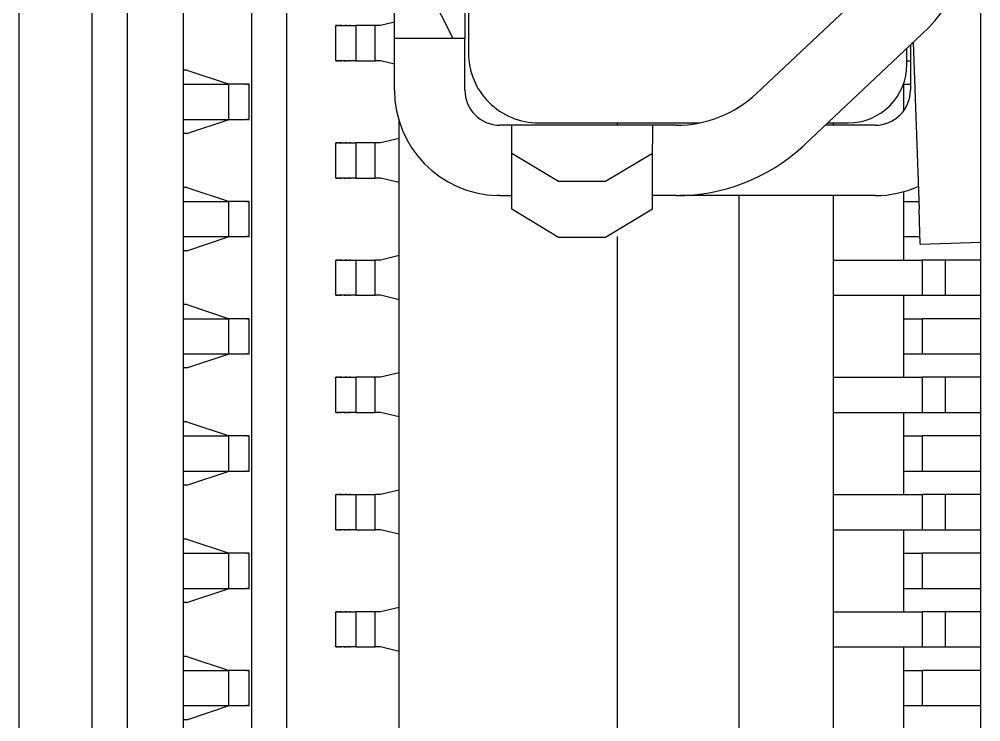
# Model space of a CAD drawing. Header units: millimetres. Extents: x -156 to 264, y -126 to 171.
# Drawn here: x -100.65 to -96.55, y 25.966 to 28.962 of the extents above; entities that cross this region are included whole.
import ezdxf

# ---------------------------------------------------------------- set-up
doc = ezdxf.new("R2010")
doc.units = ezdxf.units.MM
doc.header["$MEASUREMENT"] = 0
doc.layers.add('DIMENSION', color=7, linetype='Continuous', true_color=0xffffff)

msp = doc.modelspace()

# ---------------------------------------------------------------- linework, layer by layer
at = {"layer": 'DIMENSION'}
for points in [[(-98.75, 35.04), (-98.75, 28.88)], [(-100.65, 20.285), (-100.65, 33.435)], [(-99.66, 32.935), (-99.66, 21.265)], [(-99.51, 32.935), (-99.51, 20.785)], [(-100.34, 32.55), (-100.34, 21.265)], [(-100.19, 32.55), (-100.19, 21.265)], [(-99.95, 21.265), (-99.95, 32.55)], [(-98.735, 30.1456), (-98.735, 28.82)], [(-96.55, 5.11), (-96.55, 29.4702)], [(-97.007, 29.1162), (-97.5055, 28.6462)], [(-99.05, 28.88), (-99.05, 29.08)], [(-98.8, 28.88), (-98.9, 29.08)], [(-99.05, 28.9492), (-99.1096, 28.935)], [(-99.3, 28.785), (-99.3, 28.935)], [(-99.2995, 28.935), (-99.2999, 28.935)], [(-99.2995, 28.935), (-99.2994, 28.935)], [(-99.2991, 28.935), (-99.2994, 28.935)], [(-99.2991, 28.935), (-99.299, 28.935)], [(-99.2985, 28.935), (-99.299, 28.935)], [(-99.2985, 28.935), (-99.2967, 28.935)], [(-99.2956, 28.935), (-99.2967, 28.935)], [(-99.2956, 28.935), (-99.2929, 28.935)], [(-99.292, 28.935), (-99.2929, 28.935)], [(-99.292, 28.935), (-99.2914, 28.935)], [(-99.2905, 28.935), (-99.2914, 28.935)], [(-99.2905, 28.935), (-99.2896, 28.935)], [(-99.2889, 28.935), (-99.2896, 28.935)], [(-99.2889, 28.935), (-99.2877, 28.935)], [(-99.2871, 28.935), (-99.2877, 28.935)], [(-99.2871, 28.935), (-99.2857, 28.935)], [(-99.285, 28.935), (-99.2857, 28.935)], [(-99.285, 28.935), (-99.2831, 28.935)], [(-99.2826, 28.935), (-99.2831, 28.935)], [(-99.2826, 28.935), (-99.2809, 28.935)], [(-99.28, 28.935), (-99.2809, 28.935)], [(-99.28, 28.935), (-99.2786, 28.935)], [(-99.2772, 28.935), (-99.2786, 28.935)], [(-99.2772, 28.935), (-99.2761, 28.935)], [(-99.2743, 28.935), (-99.2761, 28.935)], [(-99.2743, 28.935), (-99.268, 28.935)], [(-99.2674, 28.935), (-99.268, 28.935)], [(-99.2674, 28.935), (-99.2646, 28.935)], [(-99.2643, 28.935), (-99.2646, 28.935)], [(-99.2643, 28.935), (-99.261, 28.935)], [(-99.2594, 28.935), (-99.261, 28.935)], [(-99.2594, 28.935), (-99.2577, 28.935)], [(-99.2562, 28.935), (-99.2577, 28.935)], [(-99.2562, 28.935), (-99.2542, 28.935)], [(-99.253, 28.935), (-99.2542, 28.935)], [(-99.253, 28.935), (-99.2507, 28.935)], [(-99.2497, 28.935), (-99.2507, 28.935)], [(-99.2497, 28.935), (-99.2463, 28.935)], [(-99.2456, 28.935), (-99.2463, 28.935)], [(-99.2456, 28.935), (-99.2428, 28.935)], [(-99.2415, 28.935), (-99.2428, 28.935)], [(-99.2415, 28.935), (-99.2393, 28.935)], [(-99.2373, 28.935), (-99.2393, 28.935)], [(-99.2373, 28.935), (-99.215, 28.935)], [(-99.1323, 28.935), (-99.215, 28.935)], [(-99.215, 28.935), (-99.215, 28.785)], [(-99.1096, 28.935), (-99.1323, 28.935)], [(-99.1323, 28.785), (-99.1323, 28.935)], [(-98.8, 28.88), (-99.05, 28.88)], [(-99.05, 28.73), (-99.05, 28.8799)], [(-98.75, 28.88), (-98.8, 28.88)], [(-98.75, 28.73), (-98.75, 28.8799)], [(-97.2998, 28.4279), (-96.8012, 28.8979)], [(-96.865, 28.77), (-96.865, 28.8378)], [(-96.85, 28.8519), (-96.85, 28.66)], [(-96.838, 28.8632), (-96.8132, 28.1528)], [(-99.2998, 28.785), (-99.3, 28.785)], [(-99.2999, 28.785), (-99.2991, 28.785)], [(-99.299, 28.785), (-99.2991, 28.785)], [(-99.299, 28.785), (-99.2985, 28.785)], [(-99.2968, 28.785), (-99.2985, 28.785)], [(-99.2968, 28.785), (-99.2947, 28.785)], [(-99.2929, 28.785), (-99.2947, 28.785)], [(-99.2929, 28.785), (-99.292, 28.785)], [(-99.2912, 28.785), (-99.292, 28.785)], [(-99.2912, 28.785), (-99.2905, 28.785)], [(-99.2893, 28.785), (-99.2905, 28.785)], [(-99.2893, 28.785), (-99.2889, 28.785)], [(-99.2872, 28.785), (-99.2889, 28.785)], [(-99.2872, 28.785), (-99.2871, 28.785)], [(-99.2851, 28.785), (-99.2871, 28.785)], [(-99.2851, 28.785), (-99.285, 28.785)], [(-99.2831, 28.785), (-99.285, 28.785)], [(-99.2831, 28.785), (-99.2826, 28.785)], [(-99.2809, 28.785), (-99.2826, 28.785)], [(-99.2809, 28.785), (-99.28, 28.785)], [(-99.2786, 28.785), (-99.28, 28.785)], [(-99.2786, 28.785), (-99.2772, 28.785)], [(-99.2646, 28.785), (-99.2772, 28.785)], [(-99.2646, 28.785), (-99.2624, 28.785)], [(-99.261, 28.785), (-99.2624, 28.785)], [(-99.261, 28.785), (-99.2594, 28.785)], [(-99.2574, 28.785), (-99.2594, 28.785)], [(-99.2574, 28.785), (-99.2562, 28.785)], [(-99.2536, 28.785), (-99.2562, 28.785)], [(-99.2536, 28.785), (-99.253, 28.785)], [(-99.2512, 28.785), (-99.253, 28.785)], [(-99.2512, 28.785), (-99.2475, 28.785)], [(-99.2463, 28.785), (-99.2475, 28.785)], [(-99.2463, 28.785), (-99.2456, 28.785)], [(-99.2428, 28.785), (-99.2456, 28.785)], [(-99.2428, 28.785), (-99.2415, 28.785)], [(-99.2393, 28.785), (-99.2415, 28.785)], [(-99.2393, 28.785), (-99.2373, 28.785)], [(-99.215, 28.785), (-99.2373, 28.785)], [(-99.215, 28.785), (-99.1323, 28.785)], [(-99.1096, 28.785), (-99.1323, 28.785)], [(-99.05, 28.7708), (-99.1096, 28.785)], [(-96.865, 28.785), (-96.85, 28.785)], [(-99.9355, 28.745), (-99.95, 28.745)], [(-99.9355, 28.745), (-99.7553, 28.685)], [(-99.05, 28.66), (-99.05, 28.73)], [(-98.75, 28.66), (-98.75, 28.73)], [(-99.95, 28.685), (-99.758, 28.685)], [(-99.758, 28.685), (-99.758, 28.535)], [(-99.6805, 28.685), (-99.758, 28.685)], [(-99.6805, 28.685), (-99.6802, 28.685)], [(-99.678, 28.685), (-99.6802, 28.685)], [(-99.678, 28.685), (-99.6778, 28.685)], [(-99.6773, 28.685), (-99.6778, 28.685)], [(-99.6773, 28.685), (-99.674, 28.685)], [(-99.6703, 28.685), (-99.674, 28.685)], [(-99.6703, 28.685), (-99.67, 28.685)], [(-99.67, 28.535), (-99.67, 28.685)], [(-96.88, 28.685), (-96.88, 28.57)], [(-96.88, 28.685), (-96.85, 28.685)], [(-99.95, 28.535), (-99.758, 28.535)], [(-99.9355, 28.475), (-99.7553, 28.535)], [(-99.758, 28.535), (-99.6805, 28.535)], [(-99.6773, 28.535), (-99.6805, 28.535)], [(-99.6773, 28.535), (-99.6742, 28.535)], [(-99.674, 28.535), (-99.6742, 28.535)], [(-99.674, 28.535), (-99.6701, 28.535)], [(-99.03, 25.41), (-99.03, 28.5274)], [(-98.55, 28.51), (-98.6, 28.51)], [(-97.95, 28.51), (-98.55, 28.51)], [(-98.55, 28.4294), (-98.55, 28.51)], [(-98.435, 28.52), (-97.7491, 28.52)], [(-98.1, 28.52), (-98.1, 28.51)], [(-97.95, 28.51), (-97.95, 28.4294)], [(-97.8485, 28.51), (-97.95, 28.51)], [(-97, 28.51), (-97.2127, 28.51)], [(-97.2021, 28.52), (-97.115, 28.52)], [(-97.18, 28.52), (-97.18, 28.51)], [(-99.9355, 28.475), (-99.95, 28.475)], [(-99.3, 28.285), (-99.3, 28.435)], [(-99.2995, 28.435), (-99.2999, 28.435)], [(-99.2995, 28.435), (-99.2994, 28.435)], [(-99.2991, 28.435), (-99.2994, 28.435)], [(-99.2991, 28.435), (-99.299, 28.435)], [(-99.2985, 28.435), (-99.299, 28.435)], [(-99.2985, 28.435), (-99.2967, 28.435)], [(-99.2956, 28.435), (-99.2967, 28.435)], [(-99.2956, 28.435), (-99.2929, 28.435)], [(-99.292, 28.435), (-99.2929, 28.435)], [(-99.292, 28.435), (-99.2914, 28.435)], [(-99.2905, 28.435), (-99.2914, 28.435)], [(-99.2905, 28.435), (-99.2896, 28.435)], [(-99.2889, 28.435), (-99.2896, 28.435)], [(-99.2889, 28.435), (-99.2877, 28.435)], [(-99.2871, 28.435), (-99.2877, 28.435)], [(-99.2871, 28.435), (-99.2857, 28.435)], [(-99.285, 28.435), (-99.2857, 28.435)], [(-99.285, 28.435), (-99.2831, 28.435)], [(-99.2826, 28.435), (-99.2831, 28.435)], [(-99.2826, 28.435), (-99.2809, 28.435)], [(-99.28, 28.435), (-99.2809, 28.435)], [(-99.28, 28.435), (-99.2786, 28.435)], [(-99.2772, 28.435), (-99.2786, 28.435)], [(-99.2772, 28.435), (-99.2761, 28.435)], [(-99.2743, 28.435), (-99.2761, 28.435)], [(-99.2743, 28.435), (-99.268, 28.435)], [(-99.2674, 28.435), (-99.268, 28.435)], [(-99.2674, 28.435), (-99.2646, 28.435)], [(-99.2643, 28.435), (-99.2646, 28.435)], [(-99.2643, 28.435), (-99.261, 28.435)], [(-99.2594, 28.435), (-99.261, 28.435)], [(-99.2594, 28.435), (-99.2577, 28.435)], [(-99.2562, 28.435), (-99.2577, 28.435)], [(-99.2562, 28.435), (-99.2542, 28.435)], [(-99.253, 28.435), (-99.2542, 28.435)], [(-99.253, 28.435), (-99.2507, 28.435)], [(-99.2497, 28.435), (-99.2507, 28.435)], [(-99.2497, 28.435), (-99.2463, 28.435)], [(-99.2456, 28.435), (-99.2463, 28.435)], [(-99.2456, 28.435), (-99.2428, 28.435)], [(-99.2415, 28.435), (-99.2428, 28.435)], [(-99.2415, 28.435), (-99.2393, 28.435)], [(-99.2373, 28.435), (-99.2393, 28.435)], [(-99.2373, 28.435), (-99.215, 28.435)], [(-99.1323, 28.435), (-99.215, 28.435)], [(-99.215, 28.435), (-99.215, 28.285)], [(-99.1096, 28.435), (-99.1323, 28.435)], [(-99.1323, 28.285), (-99.1323, 28.435)], [(-99.03, 28.4539), (-99.1096, 28.435)], [(-98.55, 28.3915), (-98.55, 28.4294)], [(-97.95, 28.3915), (-97.95, 28.4294)], [(-97.2998, 28.4279), (-97.3088, 28.4195)], [(-98.55, 28.1519), (-98.55, 28.3915)], [(-98.55, 28.3915), (-98.35, 28.2711)], [(-98.15, 28.2711), (-97.95, 28.3915)], [(-97.95, 28.1519), (-97.95, 28.3915)], [(-99.2998, 28.285), (-99.3, 28.285)], [(-99.2999, 28.285), (-99.2991, 28.285)], [(-99.299, 28.285), (-99.2991, 28.285)], [(-99.299, 28.285), (-99.2985, 28.285)], [(-99.2968, 28.285), (-99.2985, 28.285)], [(-99.2968, 28.285), (-99.2947, 28.285)], [(-99.2929, 28.285), (-99.2947, 28.285)], [(-99.2929, 28.285), (-99.292, 28.285)], [(-99.2912, 28.285), (-99.292, 28.285)], [(-99.2912, 28.285), (-99.2905, 28.285)], [(-99.2893, 28.285), (-99.2905, 28.285)], [(-99.2893, 28.285), (-99.2889, 28.285)], [(-99.2872, 28.285), (-99.2889, 28.285)], [(-99.2872, 28.285), (-99.2871, 28.285)], [(-99.2851, 28.285), (-99.2871, 28.285)], [(-99.2851, 28.285), (-99.285, 28.285)], [(-99.2831, 28.285), (-99.285, 28.285)], [(-99.2831, 28.285), (-99.2826, 28.285)], [(-99.2809, 28.285), (-99.2826, 28.285)], [(-99.2809, 28.285), (-99.28, 28.285)], [(-99.2786, 28.285), (-99.28, 28.285)], [(-99.2786, 28.285), (-99.2772, 28.285)], [(-99.2646, 28.285), (-99.2772, 28.285)], [(-99.2646, 28.285), (-99.2624, 28.285)], [(-99.261, 28.285), (-99.2624, 28.285)], [(-99.261, 28.285), (-99.2594, 28.285)], [(-99.2574, 28.285), (-99.2594, 28.285)], [(-99.2574, 28.285), (-99.2562, 28.285)], [(-99.2536, 28.285), (-99.2562, 28.285)], [(-99.2536, 28.285), (-99.253, 28.285)], [(-99.2512, 28.285), (-99.253, 28.285)], [(-99.2512, 28.285), (-99.2475, 28.285)], [(-99.2463, 28.285), (-99.2475, 28.285)], [(-99.2463, 28.285), (-99.2456, 28.285)], [(-99.2428, 28.285), (-99.2456, 28.285)], [(-99.2428, 28.285), (-99.2415, 28.285)], [(-99.2393, 28.285), (-99.2415, 28.285)], [(-99.2393, 28.285), (-99.2373, 28.285)], [(-99.215, 28.285), (-99.2373, 28.285)], [(-99.215, 28.285), (-99.1323, 28.285)], [(-99.1096, 28.285), (-99.1323, 28.285)], [(-99.03, 28.2661), (-99.1096, 28.285)], [(-98.35, 28.2711), (-98.15, 28.2711)], [(-99.9355, 28.245), (-99.95, 28.245)], [(-99.9355, 28.245), (-99.7553, 28.185)], [(-98.6, 28.21), (-98.6114, 28.2101)], [(-98.6, 28.21), (-98.55, 28.21)], [(-97.8485, 28.21), (-97.95, 28.21)], [(-97.75, 28.21), (-97.8364, 28.21)], [(-97, 28.21), (-97.75, 28.21)], [(-97.58, 25.41), (-97.58, 28.21)], [(-97.18, 28.21), (-97.18, 25.41)], [(-96.88, 28.2263), (-96.88, 27.935)], [(-99.95, 28.185), (-99.758, 28.185)], [(-99.758, 28.185), (-99.758, 28.035)], [(-99.6805, 28.185), (-99.758, 28.185)], [(-99.6805, 28.185), (-99.6802, 28.185)], [(-99.678, 28.185), (-99.6802, 28.185)], [(-99.678, 28.185), (-99.6778, 28.185)], [(-99.6773, 28.185), (-99.6778, 28.185)], [(-99.6773, 28.185), (-99.674, 28.185)], [(-99.6703, 28.185), (-99.674, 28.185)], [(-99.6703, 28.185), (-99.67, 28.185)], [(-99.67, 28.035), (-99.67, 28.185)], [(-96.88, 28.185), (-96.8143, 28.185)], [(-98.35, 28.0316), (-98.55, 28.1519)], [(-97.95, 28.1519), (-98.15, 28.0316)], [(-96.808, 28.0029), (-96.8132, 28.1528)], [(-99.95, 28.035), (-99.758, 28.035)], [(-99.9355, 27.975), (-99.7553, 28.035)], [(-99.758, 28.035), (-99.6805, 28.035)], [(-99.6773, 28.035), (-99.6805, 28.035)], [(-99.6773, 28.035), (-99.6742, 28.035)], [(-99.674, 28.035), (-99.6742, 28.035)], [(-99.674, 28.035), (-99.6701, 28.035)], [(-98.15, 28.0316), (-98.35, 28.0316)], [(-98.1, 28.0354), (-98.1, 25.41)], [(-96.88, 28.035), (-96.8091, 28.035)], [(-96.808, 28.0029), (-96.55, 28.0119)], [(-99.9355, 27.975), (-99.95, 27.975)], [(-99.3, 27.785), (-99.3, 27.935)], [(-99.2995, 27.935), (-99.2999, 27.935)], [(-99.2995, 27.935), (-99.2994, 27.935)], [(-99.2991, 27.935), (-99.2994, 27.935)], [(-99.2991, 27.935), (-99.299, 27.935)], [(-99.2985, 27.935), (-99.299, 27.935)], [(-99.2985, 27.935), (-99.2967, 27.935)], [(-99.2956, 27.935), (-99.2967, 27.935)], [(-99.2956, 27.935), (-99.2929, 27.935)], [(-99.292, 27.935), (-99.2929, 27.935)], [(-99.292, 27.935), (-99.2914, 27.935)], [(-99.2905, 27.935), (-99.2914, 27.935)], [(-99.2905, 27.935), (-99.2896, 27.935)], [(-99.2889, 27.935), (-99.2896, 27.935)], [(-99.2889, 27.935), (-99.2877, 27.935)], [(-99.2871, 27.935), (-99.2877, 27.935)], [(-99.2871, 27.935), (-99.2857, 27.935)], [(-99.285, 27.935), (-99.2857, 27.935)], [(-99.285, 27.935), (-99.2831, 27.935)], [(-99.2826, 27.935), (-99.2831, 27.935)], [(-99.2826, 27.935), (-99.2809, 27.935)], [(-99.28, 27.935), (-99.2809, 27.935)], [(-99.28, 27.935), (-99.2786, 27.935)], [(-99.2772, 27.935), (-99.2786, 27.935)], [(-99.2772, 27.935), (-99.2761, 27.935)], [(-99.2743, 27.935), (-99.2761, 27.935)], [(-99.2743, 27.935), (-99.268, 27.935)], [(-99.2674, 27.935), (-99.268, 27.935)], [(-99.2674, 27.935), (-99.2646, 27.935)], [(-99.2643, 27.935), (-99.2646, 27.935)], [(-99.2643, 27.935), (-99.261, 27.935)], [(-99.2594, 27.935), (-99.261, 27.935)], [(-99.2594, 27.935), (-99.2577, 27.935)], [(-99.2562, 27.935), (-99.2577, 27.935)], [(-99.2562, 27.935), (-99.2542, 27.935)], [(-99.253, 27.935), (-99.2542, 27.935)], [(-99.253, 27.935), (-99.2507, 27.935)], [(-99.2497, 27.935), (-99.2507, 27.935)], [(-99.2497, 27.935), (-99.2463, 27.935)], [(-99.2456, 27.935), (-99.2463, 27.935)], [(-99.2456, 27.935), (-99.2428, 27.935)], [(-99.2415, 27.935), (-99.2428, 27.935)], [(-99.2415, 27.935), (-99.2393, 27.935)], [(-99.2373, 27.935), (-99.2393, 27.935)], [(-99.2373, 27.935), (-99.215, 27.935)], [(-99.215, 27.935), (-99.1323, 27.935)], [(-99.215, 27.935), (-99.215, 27.785)], [(-99.1096, 27.935), (-99.1323, 27.935)], [(-99.1323, 27.785), (-99.1323, 27.935)], [(-99.03, 27.9539), (-99.1096, 27.935)], [(-97.18, 27.935), (-96.8, 27.935)], [(-96.8, 27.935), (-96.8, 27.785)], [(-96.7, 27.935), (-96.8, 27.935)], [(-96.55, 27.935), (-96.7, 27.935)], [(-96.7, 27.785), (-96.7, 27.935)], [(-99.2998, 27.785), (-99.3, 27.785)], [(-99.2999, 27.785), (-99.2991, 27.785)], [(-99.299, 27.785), (-99.2991, 27.785)], [(-99.299, 27.785), (-99.2985, 27.785)], [(-99.2968, 27.785), (-99.2985, 27.785)], [(-99.2968, 27.785), (-99.2947, 27.785)], [(-99.2929, 27.785), (-99.2947, 27.785)], [(-99.2929, 27.785), (-99.292, 27.785)], [(-99.2912, 27.785), (-99.292, 27.785)], [(-99.2912, 27.785), (-99.2905, 27.785)], [(-99.2893, 27.785), (-99.2905, 27.785)], [(-99.2893, 27.785), (-99.2889, 27.785)], [(-99.2872, 27.785), (-99.2889, 27.785)], [(-99.2872, 27.785), (-99.2871, 27.785)], [(-99.2851, 27.785), (-99.2871, 27.785)], [(-99.2851, 27.785), (-99.285, 27.785)], [(-99.2831, 27.785), (-99.285, 27.785)], [(-99.2831, 27.785), (-99.2826, 27.785)], [(-99.2809, 27.785), (-99.2826, 27.785)], [(-99.2809, 27.785), (-99.28, 27.785)], [(-99.2786, 27.785), (-99.28, 27.785)], [(-99.2786, 27.785), (-99.2772, 27.785)], [(-99.2646, 27.785), (-99.2772, 27.785)], [(-99.2646, 27.785), (-99.2624, 27.785)], [(-99.261, 27.785), (-99.2624, 27.785)], [(-99.261, 27.785), (-99.2594, 27.785)], [(-99.2574, 27.785), (-99.2594, 27.785)], [(-99.2574, 27.785), (-99.2562, 27.785)], [(-99.2536, 27.785), (-99.2562, 27.785)], [(-99.2536, 27.785), (-99.253, 27.785)], [(-99.2512, 27.785), (-99.253, 27.785)], [(-99.2512, 27.785), (-99.2475, 27.785)], [(-99.2463, 27.785), (-99.2475, 27.785)], [(-99.2463, 27.785), (-99.2456, 27.785)], [(-99.2428, 27.785), (-99.2456, 27.785)], [(-99.2428, 27.785), (-99.2415, 27.785)], [(-99.2393, 27.785), (-99.2415, 27.785)], [(-99.2393, 27.785), (-99.2373, 27.785)], [(-99.215, 27.785), (-99.2373, 27.785)], [(-99.215, 27.785), (-99.1323, 27.785)], [(-99.1096, 27.785), (-99.1323, 27.785)], [(-99.03, 27.7661), (-99.1096, 27.785)], [(-97.18, 27.785), (-96.8, 27.785)], [(-96.88, 27.785), (-96.88, 27.435)], [(-96.8, 27.785), (-96.7004, 27.785)], [(-96.7, 27.785), (-96.7004, 27.785)], [(-96.7, 27.785), (-96.55, 27.785)], [(-99.9355, 27.745), (-99.95, 27.745)], [(-99.9355, 27.745), (-99.7553, 27.685)], [(-99.95, 27.685), (-99.758, 27.685)], [(-99.758, 27.685), (-99.758, 27.535)], [(-99.6805, 27.685), (-99.758, 27.685)], [(-99.6805, 27.685), (-99.6802, 27.685)], [(-99.678, 27.685), (-99.6802, 27.685)], [(-99.678, 27.685), (-99.6778, 27.685)], [(-99.6773, 27.685), (-99.6778, 27.685)], [(-99.6773, 27.685), (-99.674, 27.685)], [(-99.6703, 27.685), (-99.674, 27.685)], [(-99.6703, 27.685), (-99.67, 27.685)], [(-99.67, 27.535), (-99.67, 27.685)], [(-96.88, 27.685), (-96.8, 27.685)], [(-96.8, 27.685), (-96.8, 27.535)], [(-96.5502, 27.685), (-96.8, 27.685)], [(-96.5502, 27.685), (-96.55, 27.685)], [(-99.95, 27.535), (-99.758, 27.535)], [(-99.9355, 27.475), (-99.7553, 27.535)], [(-99.758, 27.535), (-99.6805, 27.535)], [(-99.6773, 27.535), (-99.6805, 27.535)], [(-99.6773, 27.535), (-99.6742, 27.535)], [(-99.674, 27.535), (-99.6742, 27.535)], [(-99.674, 27.535), (-99.6701, 27.535)], [(-96.88, 27.535), (-96.8, 27.535)], [(-96.8, 27.535), (-96.5501, 27.535)], [(-99.9355, 27.475), (-99.95, 27.475)], [(-99.3, 27.285), (-99.3, 27.435)], [(-99.2995, 27.435), (-99.2999, 27.435)], [(-99.2995, 27.435), (-99.2994, 27.435)], [(-99.2991, 27.435), (-99.2994, 27.435)], [(-99.2991, 27.435), (-99.299, 27.435)], [(-99.2985, 27.435), (-99.299, 27.435)], [(-99.2985, 27.435), (-99.2967, 27.435)], [(-99.2956, 27.435), (-99.2967, 27.435)], [(-99.2956, 27.435), (-99.2929, 27.435)], [(-99.292, 27.435), (-99.2929, 27.435)], [(-99.292, 27.435), (-99.2914, 27.435)], [(-99.2905, 27.435), (-99.2914, 27.435)], [(-99.2905, 27.435), (-99.2896, 27.435)], [(-99.2889, 27.435), (-99.2896, 27.435)], [(-99.2889, 27.435), (-99.2877, 27.435)], [(-99.2871, 27.435), (-99.2877, 27.435)], [(-99.2871, 27.435), (-99.2857, 27.435)], [(-99.285, 27.435), (-99.2857, 27.435)], [(-99.285, 27.435), (-99.2831, 27.435)], [(-99.2826, 27.435), (-99.2831, 27.435)], [(-99.2826, 27.435), (-99.2809, 27.435)], [(-99.28, 27.435), (-99.2809, 27.435)], [(-99.28, 27.435), (-99.2786, 27.435)], [(-99.2772, 27.435), (-99.2786, 27.435)], [(-99.2772, 27.435), (-99.2761, 27.435)], [(-99.2743, 27.435), (-99.2761, 27.435)], [(-99.2743, 27.435), (-99.268, 27.435)], [(-99.2674, 27.435), (-99.268, 27.435)], [(-99.2674, 27.435), (-99.2646, 27.435)], [(-99.2643, 27.435), (-99.2646, 27.435)], [(-99.2643, 27.435), (-99.261, 27.435)], [(-99.2594, 27.435), (-99.261, 27.435)], [(-99.2594, 27.435), (-99.2577, 27.435)], [(-99.2562, 27.435), (-99.2577, 27.435)], [(-99.2562, 27.435), (-99.2542, 27.435)], [(-99.253, 27.435), (-99.2542, 27.435)], [(-99.253, 27.435), (-99.2507, 27.435)], [(-99.2497, 27.435), (-99.2507, 27.435)], [(-99.2497, 27.435), (-99.2463, 27.435)], [(-99.2456, 27.435), (-99.2463, 27.435)], [(-99.2456, 27.435), (-99.2428, 27.435)], [(-99.2415, 27.435), (-99.2428, 27.435)], [(-99.2415, 27.435), (-99.2393, 27.435)], [(-99.2373, 27.435), (-99.2393, 27.435)], [(-99.2373, 27.435), (-99.215, 27.435)], [(-99.1323, 27.435), (-99.215, 27.435)], [(-99.215, 27.435), (-99.215, 27.285)], [(-99.1096, 27.435), (-99.1323, 27.435)], [(-99.1323, 27.285), (-99.1323, 27.435)], [(-99.03, 27.4539), (-99.1096, 27.435)], [(-97.18, 27.435), (-96.8, 27.435)], [(-96.8, 27.435), (-96.8, 27.285)], [(-96.7, 27.435), (-96.8, 27.435)], [(-96.55, 27.435), (-96.7, 27.435)], [(-96.7, 27.285), (-96.7, 27.435)], [(-99.2998, 27.285), (-99.3, 27.285)], [(-99.2999, 27.285), (-99.2991, 27.285)], [(-99.299, 27.285), (-99.2991, 27.285)], [(-99.299, 27.285), (-99.2985, 27.285)], [(-99.2968, 27.285), (-99.2985, 27.285)], [(-99.2968, 27.285), (-99.2947, 27.285)], [(-99.2929, 27.285), (-99.2947, 27.285)], [(-99.2929, 27.285), (-99.292, 27.285)], [(-99.2912, 27.285), (-99.292, 27.285)], [(-99.2912, 27.285), (-99.2905, 27.285)], [(-99.2893, 27.285), (-99.2905, 27.285)], [(-99.2893, 27.285), (-99.2889, 27.285)], [(-99.2872, 27.285), (-99.2889, 27.285)], [(-99.2872, 27.285), (-99.2871, 27.285)], [(-99.2851, 27.285), (-99.2871, 27.285)], [(-99.2851, 27.285), (-99.285, 27.285)], [(-99.2831, 27.285), (-99.285, 27.285)], [(-99.2831, 27.285), (-99.2826, 27.285)], [(-99.2809, 27.285), (-99.2826, 27.285)], [(-99.2809, 27.285), (-99.28, 27.285)], [(-99.2786, 27.285), (-99.28, 27.285)], [(-99.2786, 27.285), (-99.2772, 27.285)], [(-99.2646, 27.285), (-99.2772, 27.285)], [(-99.2646, 27.285), (-99.2624, 27.285)], [(-99.261, 27.285), (-99.2624, 27.285)], [(-99.261, 27.285), (-99.2594, 27.285)], [(-99.2574, 27.285), (-99.2594, 27.285)], [(-99.2574, 27.285), (-99.2562, 27.285)], [(-99.2536, 27.285), (-99.2562, 27.285)], [(-99.2536, 27.285), (-99.253, 27.285)], [(-99.2512, 27.285), (-99.253, 27.285)], [(-99.2512, 27.285), (-99.2475, 27.285)], [(-99.2463, 27.285), (-99.2475, 27.285)], [(-99.2463, 27.285), (-99.2456, 27.285)], [(-99.2428, 27.285), (-99.2456, 27.285)], [(-99.2428, 27.285), (-99.2415, 27.285)], [(-99.2393, 27.285), (-99.2415, 27.285)], [(-99.2393, 27.285), (-99.2373, 27.285)], [(-99.215, 27.285), (-99.2373, 27.285)], [(-99.215, 27.285), (-99.1323, 27.285)], [(-99.1096, 27.285), (-99.1323, 27.285)], [(-99.03, 27.2661), (-99.1096, 27.285)], [(-97.18, 27.285), (-96.8, 27.285)], [(-96.88, 27.285), (-96.88, 26.935)], [(-96.8, 27.285), (-96.7004, 27.285)], [(-96.7, 27.285), (-96.7004, 27.285)], [(-96.7, 27.285), (-96.55, 27.285)], [(-99.9355, 27.245), (-99.95, 27.245)], [(-99.9355, 27.245), (-99.7553, 27.185)], [(-99.95, 27.185), (-99.758, 27.185)], [(-99.758, 27.185), (-99.758, 27.035)], [(-99.6805, 27.185), (-99.758, 27.185)], [(-99.6805, 27.185), (-99.6802, 27.185)], [(-99.678, 27.185), (-99.6802, 27.185)], [(-99.678, 27.185), (-99.6778, 27.185)], [(-99.6773, 27.185), (-99.6778, 27.185)], [(-99.6773, 27.185), (-99.674, 27.185)], [(-99.6703, 27.185), (-99.674, 27.185)], [(-99.6703, 27.185), (-99.67, 27.185)], [(-99.67, 27.035), (-99.67, 27.185)], [(-96.88, 27.185), (-96.8, 27.185)], [(-96.8, 27.185), (-96.8, 27.035)], [(-96.5502, 27.185), (-96.8, 27.185)], [(-96.5502, 27.185), (-96.55, 27.185)], [(-99.95, 27.035), (-99.758, 27.035)], [(-99.9355, 26.975), (-99.7553, 27.035)], [(-99.758, 27.035), (-99.6805, 27.035)], [(-99.6773, 27.035), (-99.6805, 27.035)], [(-99.6773, 27.035), (-99.6742, 27.035)], [(-99.674, 27.035), (-99.6742, 27.035)], [(-99.674, 27.035), (-99.6701, 27.035)], [(-96.88, 27.035), (-96.8, 27.035)], [(-96.8, 27.035), (-96.5501, 27.035)], [(-99.9355, 26.975), (-99.95, 26.975)], [(-99.03, 26.9539), (-99.1096, 26.935)], [(-99.3, 26.785), (-99.3, 26.935)], [(-99.2995, 26.935), (-99.2999, 26.935)], [(-99.2995, 26.935), (-99.2994, 26.935)], [(-99.2991, 26.935), (-99.2994, 26.935)], [(-99.2991, 26.935), (-99.299, 26.935)], [(-99.2985, 26.935), (-99.299, 26.935)], [(-99.2985, 26.935), (-99.2967, 26.935)], [(-99.2956, 26.935), (-99.2967, 26.935)], [(-99.2956, 26.935), (-99.2929, 26.935)], [(-99.292, 26.935), (-99.2929, 26.935)], [(-99.292, 26.935), (-99.2914, 26.935)], [(-99.2905, 26.935), (-99.2914, 26.935)], [(-99.2905, 26.935), (-99.2896, 26.935)], [(-99.2889, 26.935), (-99.2896, 26.935)], [(-99.2889, 26.935), (-99.2877, 26.935)], [(-99.2871, 26.935), (-99.2877, 26.935)], [(-99.2871, 26.935), (-99.2857, 26.935)], [(-99.285, 26.935), (-99.2857, 26.935)], [(-99.285, 26.935), (-99.2831, 26.935)], [(-99.2826, 26.935), (-99.2831, 26.935)], [(-99.2826, 26.935), (-99.2809, 26.935)], [(-99.28, 26.935), (-99.2809, 26.935)], [(-99.28, 26.935), (-99.2786, 26.935)], [(-99.2772, 26.935), (-99.2786, 26.935)], [(-99.2772, 26.935), (-99.2761, 26.935)], [(-99.2743, 26.935), (-99.2761, 26.935)], [(-99.2743, 26.935), (-99.268, 26.935)], [(-99.2674, 26.935), (-99.268, 26.935)], [(-99.2674, 26.935), (-99.2646, 26.935)], [(-99.2643, 26.935), (-99.2646, 26.935)], [(-99.2643, 26.935), (-99.261, 26.935)], [(-99.2594, 26.935), (-99.261, 26.935)], [(-99.2594, 26.935), (-99.2577, 26.935)], [(-99.2562, 26.935), (-99.2577, 26.935)], [(-99.2562, 26.935), (-99.2542, 26.935)], [(-99.253, 26.935), (-99.2542, 26.935)], [(-99.253, 26.935), (-99.2507, 26.935)], [(-99.2497, 26.935), (-99.2507, 26.935)], [(-99.2497, 26.935), (-99.2463, 26.935)], [(-99.2456, 26.935), (-99.2463, 26.935)], [(-99.2456, 26.935), (-99.2428, 26.935)], [(-99.2415, 26.935), (-99.2428, 26.935)], [(-99.2415, 26.935), (-99.2393, 26.935)], [(-99.2373, 26.935), (-99.2393, 26.935)], [(-99.2373, 26.935), (-99.215, 26.935)], [(-99.215, 26.935), (-99.1323, 26.935)], [(-99.215, 26.935), (-99.215, 26.785)], [(-99.1096, 26.935), (-99.1323, 26.935)], [(-99.1323, 26.785), (-99.1323, 26.935)], [(-97.18, 26.935), (-96.8, 26.935)], [(-96.8, 26.935), (-96.8, 26.785)], [(-96.7, 26.935), (-96.8, 26.935)], [(-96.55, 26.935), (-96.7, 26.935)], [(-96.7, 26.785), (-96.7, 26.935)], [(-99.2998, 26.785), (-99.3, 26.785)], [(-99.2999, 26.785), (-99.2991, 26.785)], [(-99.299, 26.785), (-99.2991, 26.785)], [(-99.299, 26.785), (-99.2985, 26.785)], [(-99.2968, 26.785), (-99.2985, 26.785)], [(-99.2968, 26.785), (-99.2947, 26.785)], [(-99.2929, 26.785), (-99.2947, 26.785)], [(-99.2929, 26.785), (-99.292, 26.785)], [(-99.2912, 26.785), (-99.292, 26.785)], [(-99.2912, 26.785), (-99.2905, 26.785)], [(-99.2893, 26.785), (-99.2905, 26.785)], [(-99.2893, 26.785), (-99.2889, 26.785)], [(-99.2872, 26.785), (-99.2889, 26.785)], [(-99.2872, 26.785), (-99.2871, 26.785)], [(-99.2851, 26.785), (-99.2871, 26.785)], [(-99.2851, 26.785), (-99.285, 26.785)], [(-99.2831, 26.785), (-99.285, 26.785)], [(-99.2831, 26.785), (-99.2826, 26.785)], [(-99.2809, 26.785), (-99.2826, 26.785)], [(-99.2809, 26.785), (-99.28, 26.785)], [(-99.2786, 26.785), (-99.28, 26.785)], [(-99.2786, 26.785), (-99.2772, 26.785)], [(-99.2646, 26.785), (-99.2772, 26.785)], [(-99.2646, 26.785), (-99.2624, 26.785)], [(-99.261, 26.785), (-99.2624, 26.785)], [(-99.261, 26.785), (-99.2594, 26.785)], [(-99.2574, 26.785), (-99.2594, 26.785)], [(-99.2574, 26.785), (-99.2562, 26.785)], [(-99.2536, 26.785), (-99.2562, 26.785)], [(-99.2536, 26.785), (-99.253, 26.785)], [(-99.2512, 26.785), (-99.253, 26.785)], [(-99.2512, 26.785), (-99.2475, 26.785)], [(-99.2463, 26.785), (-99.2475, 26.785)], [(-99.2463, 26.785), (-99.2456, 26.785)], [(-99.2428, 26.785), (-99.2456, 26.785)], [(-99.2428, 26.785), (-99.2415, 26.785)], [(-99.2393, 26.785), (-99.2415, 26.785)], [(-99.2393, 26.785), (-99.2373, 26.785)], [(-99.215, 26.785), (-99.2373, 26.785)], [(-99.215, 26.785), (-99.1323, 26.785)], [(-99.1096, 26.785), (-99.1323, 26.785)], [(-99.03, 26.7661), (-99.1096, 26.785)], [(-97.18, 26.785), (-96.8, 26.785)], [(-96.88, 26.785), (-96.88, 26.435)], [(-96.8, 26.785), (-96.7004, 26.785)], [(-96.7, 26.785), (-96.7004, 26.785)], [(-96.7, 26.785), (-96.55, 26.785)], [(-99.9355, 26.745), (-99.95, 26.745)], [(-99.9355, 26.745), (-99.7553, 26.685)], [(-99.95, 26.685), (-99.758, 26.685)], [(-99.758, 26.685), (-99.758, 26.535)], [(-99.6805, 26.685), (-99.758, 26.685)], [(-99.6805, 26.685), (-99.6802, 26.685)], [(-99.678, 26.685), (-99.6802, 26.685)], [(-99.678, 26.685), (-99.6778, 26.685)], [(-99.6773, 26.685), (-99.6778, 26.685)], [(-99.6773, 26.685), (-99.674, 26.685)], [(-99.6703, 26.685), (-99.674, 26.685)], [(-99.6703, 26.685), (-99.67, 26.685)], [(-99.67, 26.535), (-99.67, 26.685)], [(-96.88, 26.685), (-96.8, 26.685)], [(-96.8, 26.685), (-96.8, 26.535)], [(-96.5502, 26.685), (-96.8, 26.685)], [(-96.5502, 26.685), (-96.55, 26.685)], [(-99.95, 26.535), (-99.758, 26.535)], [(-99.9355, 26.475), (-99.7553, 26.535)], [(-99.758, 26.535), (-99.6805, 26.535)], [(-99.6773, 26.535), (-99.6805, 26.535)], [(-99.6773, 26.535), (-99.6742, 26.535)], [(-99.674, 26.535), (-99.6742, 26.535)], [(-99.674, 26.535), (-99.6701, 26.535)], [(-96.88, 26.535), (-96.8, 26.535)], [(-96.8, 26.535), (-96.55, 26.535)], [(-99.9355, 26.475), (-99.95, 26.475)], [(-99.03, 26.4539), (-99.1096, 26.435)], [(-99.3, 26.285), (-99.3, 26.435)], [(-99.2995, 26.435), (-99.2999, 26.435)], [(-99.2995, 26.435), (-99.2994, 26.435)], [(-99.2991, 26.435), (-99.2994, 26.435)], [(-99.2991, 26.435), (-99.299, 26.435)], [(-99.2985, 26.435), (-99.299, 26.435)], [(-99.2985, 26.435), (-99.2967, 26.435)], [(-99.2956, 26.435), (-99.2967, 26.435)], [(-99.2956, 26.435), (-99.2929, 26.435)], [(-99.292, 26.435), (-99.2929, 26.435)], [(-99.292, 26.435), (-99.2914, 26.435)], [(-99.2905, 26.435), (-99.2914, 26.435)], [(-99.2905, 26.435), (-99.2896, 26.435)], [(-99.2889, 26.435), (-99.2896, 26.435)], [(-99.2889, 26.435), (-99.2877, 26.435)], [(-99.2871, 26.435), (-99.2877, 26.435)], [(-99.2871, 26.435), (-99.2857, 26.435)], [(-99.285, 26.435), (-99.2857, 26.435)], [(-99.285, 26.435), (-99.2831, 26.435)], [(-99.2826, 26.435), (-99.2831, 26.435)], [(-99.2826, 26.435), (-99.2809, 26.435)], [(-99.28, 26.435), (-99.2809, 26.435)], [(-99.28, 26.435), (-99.2786, 26.435)], [(-99.2772, 26.435), (-99.2786, 26.435)], [(-99.2772, 26.435), (-99.2761, 26.435)], [(-99.2743, 26.435), (-99.2761, 26.435)], [(-99.2743, 26.435), (-99.268, 26.435)], [(-99.2674, 26.435), (-99.268, 26.435)], [(-99.2674, 26.435), (-99.2646, 26.435)], [(-99.2643, 26.435), (-99.2646, 26.435)], [(-99.2643, 26.435), (-99.261, 26.435)], [(-99.2594, 26.435), (-99.261, 26.435)], [(-99.2594, 26.435), (-99.2577, 26.435)], [(-99.2562, 26.435), (-99.2577, 26.435)], [(-99.2562, 26.435), (-99.2542, 26.435)], [(-99.253, 26.435), (-99.2542, 26.435)], [(-99.253, 26.435), (-99.2507, 26.435)], [(-99.2497, 26.435), (-99.2507, 26.435)], [(-99.2497, 26.435), (-99.2463, 26.435)], [(-99.2456, 26.435), (-99.2463, 26.435)], [(-99.2456, 26.435), (-99.2428, 26.435)], [(-99.2415, 26.435), (-99.2428, 26.435)], [(-99.2415, 26.435), (-99.2393, 26.435)], [(-99.2373, 26.435), (-99.2393, 26.435)], [(-99.2373, 26.435), (-99.215, 26.435)], [(-99.1323, 26.435), (-99.215, 26.435)], [(-99.215, 26.435), (-99.215, 26.285)], [(-99.1096, 26.435), (-99.1323, 26.435)], [(-99.1323, 26.285), (-99.1323, 26.435)], [(-97.18, 26.435), (-96.8, 26.435)], [(-96.8, 26.435), (-96.8, 26.285)], [(-96.7, 26.435), (-96.8, 26.435)], [(-96.55, 26.435), (-96.7, 26.435)], [(-96.7, 26.285), (-96.7, 26.435)], [(-99.2998, 26.285), (-99.3, 26.285)], [(-99.2999, 26.285), (-99.2991, 26.285)], [(-99.299, 26.285), (-99.2991, 26.285)], [(-99.299, 26.285), (-99.2985, 26.285)], [(-99.2968, 26.285), (-99.2985, 26.285)], [(-99.2968, 26.285), (-99.2947, 26.285)], [(-99.2929, 26.285), (-99.2947, 26.285)], [(-99.2929, 26.285), (-99.292, 26.285)], [(-99.2912, 26.285), (-99.292, 26.285)], [(-99.2912, 26.285), (-99.2905, 26.285)], [(-99.2893, 26.285), (-99.2905, 26.285)], [(-99.2893, 26.285), (-99.2889, 26.285)], [(-99.2872, 26.285), (-99.2889, 26.285)], [(-99.2872, 26.285), (-99.2871, 26.285)], [(-99.2851, 26.285), (-99.2871, 26.285)], [(-99.2851, 26.285), (-99.285, 26.285)], [(-99.2831, 26.285), (-99.285, 26.285)], [(-99.2831, 26.285), (-99.2826, 26.285)], [(-99.2809, 26.285), (-99.2826, 26.285)], [(-99.2809, 26.285), (-99.28, 26.285)], [(-99.2786, 26.285), (-99.28, 26.285)], [(-99.2786, 26.285), (-99.2772, 26.285)], [(-99.2646, 26.285), (-99.2772, 26.285)], [(-99.2646, 26.285), (-99.2624, 26.285)], [(-99.261, 26.285), (-99.2624, 26.285)], [(-99.261, 26.285), (-99.2594, 26.285)], [(-99.2574, 26.285), (-99.2594, 26.285)], [(-99.2574, 26.285), (-99.2562, 26.285)], [(-99.2536, 26.285), (-99.2562, 26.285)], [(-99.2536, 26.285), (-99.253, 26.285)], [(-99.2512, 26.285), (-99.253, 26.285)], [(-99.2512, 26.285), (-99.2475, 26.285)], [(-99.2463, 26.285), (-99.2475, 26.285)], [(-99.2463, 26.285), (-99.2456, 26.285)], [(-99.2428, 26.285), (-99.2456, 26.285)], [(-99.2428, 26.285), (-99.2415, 26.285)], [(-99.2393, 26.285), (-99.2415, 26.285)], [(-99.2393, 26.285), (-99.2373, 26.285)], [(-99.215, 26.285), (-99.2373, 26.285)], [(-99.215, 26.285), (-99.1323, 26.285)], [(-99.1096, 26.285), (-99.1323, 26.285)], [(-99.03, 26.2661), (-99.1096, 26.285)], [(-97.18, 26.285), (-96.8, 26.285)], [(-96.88, 26.285), (-96.88, 25.935)], [(-96.8, 26.285), (-96.7004, 26.285)], [(-96.7, 26.285), (-96.7004, 26.285)], [(-96.7, 26.285), (-96.55, 26.285)], [(-99.9355, 26.245), (-99.95, 26.245)], [(-99.9355, 26.245), (-99.7553, 26.185)], [(-99.95, 26.185), (-99.758, 26.185)], [(-99.758, 26.185), (-99.758, 26.035)], [(-99.6805, 26.185), (-99.758, 26.185)], [(-99.6805, 26.185), (-99.6802, 26.185)], [(-99.678, 26.185), (-99.6802, 26.185)], [(-99.678, 26.185), (-99.6778, 26.185)], [(-99.6773, 26.185), (-99.6778, 26.185)], [(-99.6773, 26.185), (-99.674, 26.185)], [(-99.6703, 26.185), (-99.674, 26.185)], [(-99.6703, 26.185), (-99.67, 26.185)], [(-99.67, 26.035), (-99.67, 26.185)], [(-96.88, 26.185), (-96.8, 26.185)], [(-96.8, 26.185), (-96.8, 26.035)], [(-96.5502, 26.185), (-96.8, 26.185)], [(-96.5502, 26.185), (-96.55, 26.185)], [(-99.95, 26.035), (-99.758, 26.035)], [(-99.9355, 25.975), (-99.7553, 26.035)], [(-99.758, 26.035), (-99.6805, 26.035)], [(-99.6773, 26.035), (-99.6805, 26.035)], [(-99.6773, 26.035), (-99.6742, 26.035)], [(-99.674, 26.035), (-99.6742, 26.035)], [(-99.674, 26.035), (-99.6701, 26.035)], [(-96.88, 26.035), (-96.8, 26.035)], [(-96.8, 26.035), (-96.55, 26.035)], [(-99.9355, 25.975), (-99.95, 25.975)]]:
    msp.add_lwpolyline(points, dxfattribs=at)
for centre, radius, start, end in [((-97.35, 29.48), 0.8, 313.3142, 0.0014), ((-98.435, 28.82), 0.3, 179.9994, 270.0006), ((-97.115, 28.77), 0.25, 269.9986, 0.0014), ((-98.6, 28.66), 0.45, 179.9965, 268.5462), ((-98.6, 28.66), 0.15, 180.0025, 269.9975), ((-97, 28.66), 0.15, 270.0024, 359.9976), ((-97.8485, 29.0101), 0.5001, 270.005, 313.3095), ((-97.8486, 29.0101), 0.8001, 270.0054, 312.4249), ((-97.0001, 28.66), 0.45, 270.0091, 294.0609)]:
    msp.add_arc(centre, radius, start, end, dxfattribs=at)

doc.saveas('drawing.dxf')
